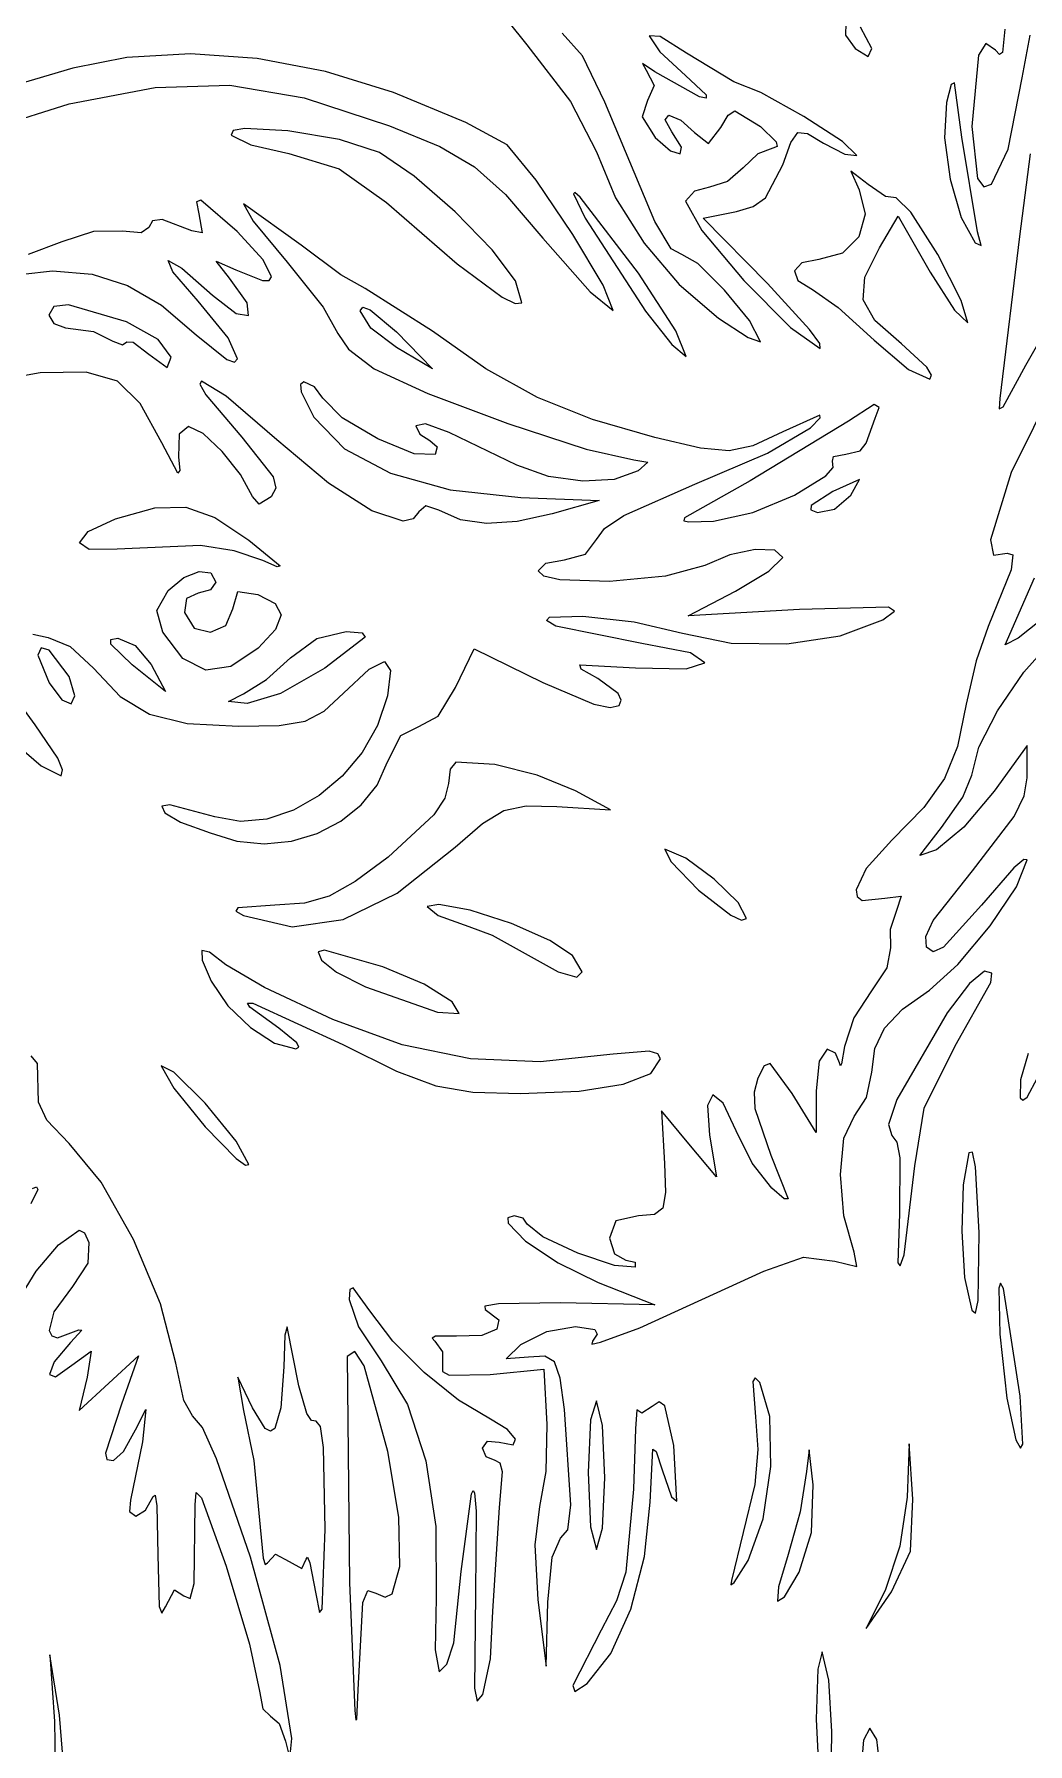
# Model space of a CAD drawing. Extents: x 11 to 198, y 0 to 191.
# Drawn here: x 84.9 to 116.4, y 96.8 to 151.1 of the extents above; entities that cross this region are included whole.
import ezdxf

# ---------------------------------------------------------------- set-up
doc = ezdxf.new("R2010")
doc.units = 0

msp = doc.modelspace()

# ---------------------------------------------------------------- linework, layer by layer
at = {"layer": 'Layer 1'}
for p, q in [((98.77784, 152.935491), (100.538202, 150.748973)), ((110.654464, 151.436185), (110.648335, 151.048702)), ((102.300813, 150.391962), (101.661095, 151.114804)), ((104.422288, 151.032254), (104.759147, 150.519359)), ((104.768848, 151.011748), (104.422288, 151.032254)), ((105.601978, 150.477687), (104.768848, 151.011748)), ((110.648335, 151.048702), (110.952562, 150.632909)), ((111.477848, 150.627617), (111.128239, 151.310684)), ((115.705892, 151.239687), (115.627046, 150.508026)), ((116.248465, 149.696283), (116.503082, 151.052935)), ((87.841722, 150.343631), (86.134678, 150.004353)), ((89.862848, 150.464044), (87.841722, 150.343631)), ((91.980117, 150.314747), (89.862848, 150.464044)), ((94.144151, 149.902256), (91.980117, 150.314747)), ((100.538202, 150.748973), (101.924046, 148.951878)), ((103.010118, 148.926169), (102.300813, 150.391962)), ((104.759147, 150.519359), (105.568816, 149.77072)), ((107.101284, 149.574575), (105.601978, 150.477687)), ((110.952562, 150.632909), (111.369325, 150.375998)), ((111.369325, 150.375998), (111.477848, 150.627617)), ((114.863326, 150.415642), (114.65285, 148.158524)), ((115.100376, 150.786582), (114.863326, 150.415642)), ((115.40215, 150.577523), (115.100376, 150.786582)), ((115.532855, 150.442563), (115.40215, 150.577523)), ((115.627046, 150.508026), (115.532855, 150.442563)), ((86.134678, 150.004353), (84.167247, 149.426656)), ((96.305572, 149.233086), (94.144151, 149.902256)), ((104.598677, 149.886431), (104.201537, 150.156879)), ((104.201537, 150.156879), (104.325627, 149.947109)), ((104.325627, 149.947109), (104.574379, 149.457894)), ((106.009789, 149.093033), (104.598677, 149.886431)), ((105.568816, 149.77072), (106.225072, 149.160017)), ((86.020329, 148.872547), (88.741427, 149.389752)), ((88.741427, 149.389752), (91.107917, 149.461598)), ((91.107917, 149.461598), (93.470967, 149.06394)), ((98.599423, 148.286847), (96.305572, 149.233086)), ((104.574379, 149.457894), (104.365138, 148.979791)), ((107.961302, 149.233152), (107.101284, 149.574575)), ((109.326343, 148.473026), (107.961302, 149.233152)), ((113.997107, 149.485796), (113.852044, 148.914527)), ((114.104765, 149.541061), (113.997107, 149.485796)), ((114.334997, 147.81386), (114.104765, 149.541061)), ((115.804334, 147.439783), (116.248465, 149.696283)), ((83.476453, 148.077826), (86.020329, 148.872547)), ((93.470967, 149.06394), (96.181747, 148.172635)), ((101.924046, 148.951878), (102.746592, 147.348193)), ((104.600794, 145.140817), (103.010118, 148.926169)), ((104.365138, 148.979791), (104.194923, 148.456842)), ((106.22882, 149.054806), (106.009789, 149.093033)), ((106.225072, 149.160017), (106.22882, 149.054806)), ((106.923864, 148.516081), (107.135371, 148.65087)), ((107.135371, 148.65087), (107.951126, 148.153585)), ((113.852044, 148.914527), (113.793025, 147.800587)), ((91.59291, 148.09132), (91.218258, 148.024416)), ((92.952417, 148.021911), (91.59291, 148.09132)), ((96.181747, 148.172635), (97.771342, 147.519952)), ((99.907435, 147.572913), (98.599423, 148.286847)), ((104.194923, 148.456842), (104.606791, 147.805041)), ((104.923056, 148.361592), (105.041413, 148.519416)), ((105.1349, 147.981782), (104.923056, 148.361592)), ((105.041413, 148.519416), (105.425456, 148.357006)), ((105.425456, 148.357006), (105.853156, 147.96626)), ((106.298979, 147.620053), (106.691356, 148.121835)), ((106.691356, 148.121835), (106.923864, 148.516081)), ((107.951126, 148.153585), (108.448146, 147.663973)), ((110.556579, 147.67771), (109.326343, 148.473026)), ((114.65285, 148.158524), (114.837226, 146.507788)), ((91.218258, 148.024416), (91.153955, 147.87736)), ((91.153955, 147.87736), (91.778636, 147.569076)), ((91.778636, 147.569076), (92.990164, 147.298099)), ((94.590795, 147.743613), (92.952417, 148.021911)), ((95.866363, 147.330907), (94.590795, 147.743613)), ((100.830683, 146.451431), (99.907435, 147.572913)), ((104.606791, 147.805041), (105.090698, 147.379574)), ((105.440576, 147.496619), (105.1349, 147.981782)), ((105.853156, 147.96626), (106.298979, 147.620053)), ((108.448146, 147.663973), (108.474754, 147.521909)), ((108.656682, 146.93509), (108.911862, 147.652304)), ((108.911862, 147.652304), (109.134961, 147.965069)), ((109.134961, 147.965069), (109.443388, 147.936059)), ((109.443388, 147.936059), (109.954553, 147.627946)), ((109.954553, 147.627946), (110.627697, 147.273625)), ((111.012181, 147.230718), (110.556579, 147.67771)), ((113.793025, 147.800587), (113.967535, 146.481594)), ((114.834883, 144.815247), (114.334997, 147.81386)), ((92.990164, 147.298099), (94.580796, 146.80809)), ((96.964374, 146.579561), (95.866363, 147.330907)), ((97.771342, 147.519952), (98.879793, 146.878646)), ((102.746592, 147.348193), (103.355035, 145.893921)), ((105.090698, 147.379574), (105.397234, 147.286325)), ((105.397234, 147.286325), (105.440576, 147.496619)), ((107.863417, 147.282797), (107.401851, 146.84619)), ((108.341652, 147.468843), (107.863417, 147.282797)), ((108.474754, 147.521909), (108.341652, 147.468843)), ((110.627697, 147.273625), (111.012181, 147.230718)), ((115.277488, 146.322579), (115.804334, 147.439783)), ((116.506373, 147.290156), (116.170501, 144.661083)), ((94.580796, 146.80809), (96.081205, 145.742348)), ((98.259697, 145.449762), (96.964374, 146.579561)), ((98.879793, 146.878646), (99.854629, 145.994187)), ((107.401851, 146.84619), (106.902979, 146.411303)), ((108.105511, 145.887119), (108.656682, 146.93509)), ((111.367076, 146.313848), (110.820755, 146.740709)), ((110.820755, 146.740709), (111.081678, 146.146278)), ((113.967535, 146.481594), (114.31237, 145.266053)), ((114.837226, 146.507788), (115.035952, 146.242187)), ((99.854629, 145.994187), (101.04338, 144.612047)), ((101.999365, 144.732785), (100.830683, 146.451431)), ((102.055302, 146.066145), (102.013299, 146.014273)), ((102.013299, 146.014273), (102.382526, 145.251633)), ((102.233301, 145.913974), (102.055302, 146.066145)), ((104.079035, 143.49868), (102.233301, 145.913974)), ((105.856022, 146.098565), (105.570933, 145.788914)), ((106.33505, 146.228828), (105.856022, 146.098565)), ((106.902979, 146.411303), (106.33505, 146.228828)), ((111.081678, 146.146278), (111.267069, 145.369048)), ((111.916263, 145.93395), (111.367076, 146.313848)), ((112.257487, 145.88875), (111.916263, 145.93395)), ((115.035952, 146.242187), (115.277488, 146.322579)), ((90.189107, 145.821282), (90.055426, 145.769401)), ((90.055426, 145.769401), (90.133015, 145.388511)), ((90.133015, 145.388511), (90.235056, 144.786011)), ((91.342691, 144.81948), (90.189107, 145.821282)), ((93.37575, 144.389444), (91.547302, 145.697192)), ((91.547302, 145.697192), (91.857526, 145.154884)), ((96.081205, 145.742348), (98.325705, 143.802923)), ((99.435562, 144.241183), (98.259697, 145.449762)), ((103.355035, 145.893921), (104.259216, 144.451621)), ((105.570933, 145.788914), (106.085735, 144.854554)), ((106.130086, 145.244931), (107.184187, 145.455892)), ((107.184187, 145.455892), (107.714054, 145.617415)), ((107.714054, 145.617415), (108.105511, 145.887119)), ((112.724169, 145.440193), (112.257487, 145.88875)), ((113.57476, 144.089935), (112.724169, 145.440193)), ((86.792075, 144.828785), (85.78044, 144.491044)), ((87.703433, 144.837119), (86.792075, 144.828785)), ((88.299319, 144.78407), (87.703433, 144.837119)), ((88.547278, 144.953536), (88.299319, 144.78407)), ((88.662399, 145.158384), (88.547278, 144.953536)), ((88.967657, 145.206169), (88.662399, 145.158384)), ((89.907943, 144.849466), (88.967657, 145.206169)), ((90.235056, 144.786011), (89.907943, 144.849466)), ((91.857526, 145.154884), (92.929486, 143.851105)), ((102.382526, 145.251633), (104.300271, 142.297426)), ((105.117922, 144.277916), (104.600794, 145.140817)), ((106.085735, 144.854554), (107.421342, 143.269153)), ((108.175493, 143.178004), (106.130086, 145.244931)), ((111.267069, 145.369048), (111.067259, 144.656276)), ((111.721265, 144.304424), (112.317107, 145.31337)), ((112.317107, 145.31337), (113.334519, 143.532193)), ((114.31237, 145.266053), (114.764328, 144.462469)), ((85.78044, 144.491044), (84.718005, 144.097211)), ((92.169917, 143.920646), (91.342691, 144.81948)), ((94.631376, 143.446953), (93.37575, 144.389444)), ((101.04338, 144.612047), (102.541673, 142.912362)), ((102.963722, 143.119575), (101.999365, 144.732785)), ((104.259216, 144.451621), (105.373609, 143.138041)), ((111.067259, 144.656276), (110.555571, 144.135262)), ((111.263089, 143.370026), (111.721265, 144.304424)), ((114.764328, 144.462469), (114.951609, 144.379037)), ((114.951609, 144.379037), (114.834883, 144.815247)), ((116.170501, 144.661083), (115.543967, 139.523577)), ((89.307421, 143.54168), (89.153659, 143.901508)), ((89.153659, 143.901508), (89.590117, 143.664634)), ((91.104918, 143.339577), (90.681453, 143.883781)), ((90.681453, 143.883781), (91.30071, 143.609099)), ((92.437581, 143.386672), (92.169917, 143.920646)), ((92.929486, 143.851105), (94.070106, 142.424559)), ((98.325705, 143.802923), (99.757372, 142.740956)), ((100.175194, 143.253499), (99.435562, 144.241183)), ((105.453811, 144.09311), (105.117922, 144.277916)), ((105.965593, 143.80623), (105.453811, 144.09311)), ((106.810154, 142.964089), (105.965593, 143.80623)), ((109.26017, 143.830533), (109.031553, 143.57973)), ((109.805328, 143.933302), (109.26017, 143.830533)), ((110.555571, 144.135262), (109.805328, 143.933302)), ((114.317887, 142.632213), (113.57476, 144.089935)), ((84.547481, 143.469664), (85.487987, 143.580524)), ((85.487987, 143.580524), (86.740266, 143.469735)), ((86.740266, 143.469735), (87.868754, 143.115695)), ((90.109379, 142.610385), (89.307421, 143.54168)), ((89.590117, 143.664634), (90.558818, 142.805824)), ((91.6597, 142.560902), (91.104918, 143.339577)), ((91.30071, 143.609099), (92.147306, 143.266507)), ((92.147306, 143.266507), (92.362085, 143.271805)), ((92.362085, 143.271805), (92.437581, 143.386672)), ((95.409163, 143.01749), (94.631376, 143.446953)), ((100.374453, 142.557473), (100.175194, 143.253499)), ((105.261238, 141.670981), (104.079035, 143.49868)), ((107.421342, 143.269153), (108.90022, 141.774174)), ((109.031553, 143.57973), (109.13823, 143.267147)), ((109.13823, 143.267147), (109.598952, 142.979038)), ((111.204136, 142.652718), (111.263089, 143.370026)), ((113.334519, 143.532193), (114.103972, 142.325163)), ((87.868754, 143.115695), (88.946507, 142.485892)), ((90.558818, 142.805824), (91.309954, 142.219049)), ((97.541706, 141.659648), (95.409163, 143.01749)), ((99.757372, 142.740956), (100.167845, 142.53934)), ((102.541673, 142.912362), (103.273996, 142.314404)), ((103.273996, 142.314404), (102.963722, 143.119575)), ((105.373609, 143.138041), (106.612687, 142.069929)), ((107.600608, 141.995277), (106.810154, 142.964089)), ((109.509567, 141.718297), (108.175493, 143.178004)), ((109.598952, 142.979038), (110.418764, 142.416092)), ((85.528573, 142.441735), (85.372276, 142.169412)), ((85.372276, 142.169412), (85.527719, 141.907342)), ((85.994268, 142.496437), (85.528573, 142.441735)), ((87.834666, 141.95457), (85.994268, 142.496437)), ((88.946507, 142.485892), (90.046584, 141.547817)), ((91.056334, 141.454948), (90.109379, 142.610385)), ((91.309954, 142.219049), (91.70248, 142.162401)), ((91.70248, 142.162401), (91.6597, 142.560902)), ((94.070106, 142.424559), (94.544504, 141.586976)), ((95.25006, 142.307348), (95.334005, 142.424757)), ((95.586919, 141.757367), (95.25006, 142.307348)), ((95.334005, 142.424757), (95.569456, 142.343067)), ((95.569456, 142.343067), (96.396588, 141.639539)), ((100.167845, 142.53934), (100.374453, 142.557473)), ((104.300271, 142.297426), (105.132127, 141.238977)), ((110.418764, 142.416092), (111.561104, 141.3806)), ((111.579432, 142.000762), (111.204136, 142.652718)), ((114.103972, 142.325163), (114.525497, 141.924584)), ((114.525497, 141.924584), (114.317887, 142.632213)), ((116.36594, 140.581911), (117.356496, 142.309333)), ((85.527719, 141.907342), (85.901443, 141.772537)), ((85.901443, 141.772537), (86.787489, 141.646904)), ((86.787489, 141.646904), (87.400749, 141.349556)), ((88.843656, 141.393433), (87.834666, 141.95457)), ((94.544504, 141.586976), (94.881363, 141.08678)), ((96.396588, 141.138595), (95.586919, 141.757367)), ((96.396588, 141.639539), (97.543117, 140.471139)), ((99.235404, 140.471354), (97.541706, 141.659648)), ((105.587514, 140.859547), (105.261238, 141.670981)), ((106.612687, 142.069929), (107.557206, 141.459314)), ((107.950068, 141.328389), (107.600608, 141.995277)), ((108.90022, 141.774174), (109.844839, 141.111078)), ((109.829421, 141.274194), (109.509567, 141.718297)), ((112.423999, 141.26242), (111.579432, 142.000762)), ((87.400749, 141.349556), (87.712252, 141.225643)), ((87.712252, 141.225643), (87.841722, 141.321334)), ((87.841722, 141.321334), (88.048979, 141.311632)), ((88.048979, 141.311632), (88.547278, 140.934689)), ((89.252834, 140.841556), (88.843656, 141.393433)), ((90.046584, 141.547817), (91.015346, 140.762136)), ((91.355126, 140.785023), (91.056334, 141.454948)), ((94.881363, 141.08678), (95.691032, 140.471491)), ((97.543117, 140.471139), (96.396588, 141.138595)), ((105.132127, 141.238977), (105.587514, 140.859547)), ((107.557206, 141.459314), (107.950068, 141.328389)), ((109.844839, 141.111078), (109.829421, 141.274194)), ((111.561104, 141.3806), (112.646072, 140.450325)), ((113.22529, 140.524188), (112.423999, 141.26242)), ((88.547278, 140.934689), (89.123761, 140.512811)), ((89.123761, 140.512811), (89.252834, 140.841556)), ((91.015346, 140.762136), (91.264458, 140.682604)), ((91.264458, 140.682604), (91.355126, 140.785023)), ((113.378732, 140.269487), (113.22529, 140.524188)), ((115.651873, 139.2582), (116.36594, 140.581911)), ((85.099579, 140.34308), (83.133811, 139.982718)), ((86.558227, 140.3617), (85.099579, 140.34308)), ((87.544066, 140.079291), (86.558227, 140.3617)), ((88.271802, 139.371827), (87.544066, 140.079291)), ((90.217638, 140.076953), (90.165899, 139.975583)), ((90.165899, 139.975583), (90.354686, 139.64517)), ((90.997569, 139.59599), (90.217638, 140.076953)), ((93.462534, 140.052744), (93.356144, 139.968722)), ((93.356144, 139.968722), (93.377911, 139.735112)), ((93.802744, 139.899418), (93.462534, 140.052744)), ((95.691032, 140.471491), (97.396284, 139.682239)), ((100.87731, 139.560045), (99.235404, 140.471354)), ((112.646072, 140.450325), (113.327816, 140.140233)), ((113.327816, 140.140233), (113.378732, 140.269487)), ((117.315977, 140.029124), (115.903668, 137.172268)), ((90.354686, 139.64517), (91.498972, 138.293793)), ((92.604225, 138.209126), (90.997569, 139.59599)), ((93.377911, 139.735112), (93.775095, 138.929852)), ((94.061198, 139.530985), (93.802744, 139.899418)), ((94.679315, 138.913993), (94.061198, 139.530985)), ((97.396284, 139.682239), (99.936628, 138.727092)), ((102.615657, 138.854782), (100.87731, 139.560045)), ((115.543967, 139.523577), (115.522233, 139.192352)), ((88.956148, 138.115287), (88.271802, 139.371827)), ((93.775095, 138.929852), (94.746128, 137.927775)), ((95.811815, 138.244977), (94.679315, 138.913993)), ((109.835578, 138.998114), (108.655624, 138.468771)), ((109.537569, 138.59189), (109.84744, 138.908608)), ((109.84744, 138.908608), (109.835578, 138.998114)), ((111.555371, 139.332592), (110.738073, 138.808849)), ((111.306045, 138.112465), (111.592148, 138.906216)), ((111.715576, 139.243179), (111.555371, 139.332592)), ((111.592148, 138.906216), (111.715576, 139.243179)), ((115.522233, 139.192352), (115.651873, 139.2582)), ((89.502336, 138.390983), (89.483551, 137.671492)), ((89.805284, 138.641632), (89.502336, 138.390983)), ((90.26814, 138.410353), (89.805284, 138.641632)), ((90.87235, 137.839679), (90.26814, 138.410353)), ((97.324836, 138.720742), (97.01395, 138.654685)), ((97.01395, 138.654685), (97.143552, 138.391556)), ((97.143552, 138.391556), (97.454922, 138.190076)), ((98.072284, 138.448662), (97.324836, 138.720742)), ((100.217527, 137.406909), (98.072284, 138.448662)), ((99.936628, 138.727092), (102.415191, 137.920774)), ((104.598677, 138.284621), (102.615657, 138.854782)), ((110.738073, 138.808849), (107.619515, 136.912667)), ((108.655624, 138.468771), (107.702638, 138.027446)), ((108.16954, 137.793951), (109.537569, 138.59189)), ((89.466309, 137.152556), (88.956148, 138.115287)), ((91.449439, 137.114357), (90.87235, 137.839679)), ((91.498972, 138.293793), (92.493012, 137.037506)), ((94.246809, 136.834207), (92.604225, 138.209126)), ((94.746128, 137.927775), (96.211733, 137.151586)), ((96.960918, 137.772878), (95.811815, 138.244977)), ((97.454922, 138.190076), (97.687932, 137.994946)), ((97.687932, 137.994946), (97.628842, 137.746634)), ((102.415191, 137.920774), (103.935102, 137.578006)), ((106.042597, 137.952039), (104.598677, 138.284621)), ((105.8715, 136.807892), (108.16954, 137.793951)), ((106.95444, 137.860758), (106.042597, 137.952039)), ((107.702638, 138.027446), (106.95444, 137.860758)), ((110.656581, 137.756865), (111.112546, 137.862566)), ((111.112546, 137.862566), (111.306045, 138.112465)), ((89.524523, 137.236903), (89.466309, 137.152556)), ((89.483551, 137.671492), (89.524523, 137.236903)), ((97.628842, 137.746634), (96.960918, 137.772878)), ((101.229173, 137.054605), (100.217527, 137.406909)), ((103.935102, 137.578006), (104.378014, 137.510229)), ((104.378014, 137.510229), (104.06951, 137.23052)), ((110.020748, 137.070304), (110.251231, 137.333951)), ((110.235011, 137.532851), (110.267334, 137.689969)), ((110.251231, 137.333951), (110.235011, 137.532851)), ((110.267334, 137.689969), (110.656581, 137.756865)), ((91.830936, 136.419131), (91.449439, 137.114357)), ((92.493012, 137.037506), (92.576289, 136.675782)), ((95.622461, 135.957697), (94.246809, 136.834207)), ((96.211733, 137.151586), (98.10173, 136.628471)), ((102.311264, 136.903054), (101.229173, 137.054605)), ((103.309483, 136.959333), (102.311264, 136.903054)), ((104.06951, 137.23052), (103.309483, 136.959333)), ((103.616234, 135.809133), (105.8715, 136.807892)), ((107.619515, 136.912667), (105.540065, 135.735094)), ((109.033934, 136.456349), (110.020748, 137.070304)), ((111.08719, 136.952707), (110.243125, 136.574706)), ((110.81392, 136.45335), (111.08719, 136.952707)), ((115.903668, 137.172268), (115.253427, 135.041362)), ((92.047277, 136.174523), (91.830936, 136.419131)), ((92.425014, 136.407489), (92.047277, 136.174523)), ((92.576289, 136.675782), (92.425014, 136.407489)), ((98.10173, 136.628471), (100.345938, 136.385617)), ((100.345938, 136.385617), (102.834787, 136.28825)), ((102.834787, 136.28825), (101.339361, 135.864916)), ((107.703096, 135.906158), (109.033934, 136.456349)), ((110.243125, 136.574706), (109.561602, 136.126942)), ((110.301951, 136.017449), (110.81392, 136.45335)), ((86.619958, 135.306634), (87.488944, 135.711458)), ((87.488944, 135.711458), (88.733291, 136.054408)), ((88.733291, 136.054408), (89.715767, 136.076715)), ((89.715767, 136.076715), (90.642019, 135.744944)), ((90.642019, 135.744944), (91.717694, 135.025658)), ((96.615592, 135.637871), (95.622461, 135.957697)), ((96.93259, 135.704925), (96.615592, 135.637871)), ((97.110611, 135.933003), (96.93259, 135.704925)), ((97.334978, 136.115345), (97.110611, 135.933003)), ((97.74032, 135.978864), (97.334978, 136.115345)), ((98.433837, 135.676946), (97.74032, 135.978864)), ((99.260969, 135.557426), (98.433837, 135.676946)), ((100.227537, 135.620138), (99.260969, 135.557426)), ((101.339361, 135.864916), (100.227537, 135.620138)), ((103.004027, 135.397248), (103.616234, 135.809133)), ((105.540065, 135.735094), (105.522353, 135.646414)), ((105.522353, 135.646414), (105.678299, 135.610122)), ((105.678299, 135.610122), (106.456759, 135.634905)), ((106.456759, 135.634905), (107.703096, 135.906158)), ((109.561602, 136.126942), (109.552612, 135.993283)), ((109.552612, 135.993283), (109.755586, 135.90725)), ((109.755586, 135.90725), (110.301951, 136.017449)), ((86.342283, 134.949369), (86.619958, 135.306634)), ((102.743417, 135.048235), (103.004027, 135.397248)), ((86.650992, 134.731672), (86.342283, 134.949369)), ((87.541155, 134.745552), (86.650992, 134.731672)), ((90.183859, 134.861704), (87.541155, 134.745552)), ((91.245837, 134.696339), (90.183859, 134.861704)), ((92.155844, 134.380427), (91.245837, 134.696339)), ((91.717694, 135.025658), (92.708559, 134.211446)), ((101.735178, 134.408296), (102.394079, 134.581157)), ((102.394079, 134.581157), (102.743417, 135.048235)), ((106.977437, 134.56585), (106.186178, 134.231907)), ((107.781264, 134.730956), (106.977437, 134.56585)), ((108.404909, 134.708008), (107.781264, 134.730956)), ((108.655624, 134.477793), (108.404909, 134.708008)), ((115.253427, 135.041362), (115.341588, 134.556494)), ((115.341588, 134.556494), (115.773273, 134.623138)), ((115.773273, 134.623138), (115.955731, 134.566368)), ((115.955731, 134.566368), (115.898641, 134.084843)), ((89.648342, 133.842192), (90.13813, 134.034219)), ((90.13813, 134.034219), (90.513883, 133.994272)), ((90.513883, 133.994272), (90.663946, 133.70274)), ((92.617212, 134.184778), (92.155844, 134.380427)), ((92.708559, 134.211446), (92.617212, 134.184778)), ((100.894508, 134.055518), (101.141541, 134.304667)), ((101.080545, 133.883691), (100.894508, 134.055518)), ((101.141541, 134.304667), (101.735178, 134.408296)), ((106.186178, 134.231907), (104.934152, 133.88501)), ((107.156318, 133.41452), (108.215269, 134.048551)), ((108.215269, 134.048551), (108.655624, 134.477793)), ((115.898641, 134.084843), (115.179195, 132.291628)), ((88.794134, 132.80201), (89.156173, 133.437804)), ((89.156173, 133.437804), (89.648342, 133.842192)), ((90.500918, 133.453591), (90.109026, 133.349962)), ((90.663946, 133.70274), (90.500918, 133.453591)), ((101.579597, 133.773169), (101.080545, 133.883691)), ((103.162385, 133.724215), (101.579597, 133.773169)), ((104.934152, 133.88501), (103.162385, 133.724215)), ((115.711184, 131.713425), (116.647104, 133.831504)), ((89.736713, 133.182569), (89.67264, 132.732601)), ((90.109026, 133.349962), (89.736713, 133.182569)), ((91.205107, 132.856778), (91.361873, 133.404246)), ((91.361873, 133.404246), (91.998858, 133.30904)), ((91.998858, 133.30904), (92.553392, 133.016328)), ((92.553392, 133.016328), (92.739692, 132.659355)), ((105.657011, 132.634881), (107.156318, 133.41452)), ((112.008691, 132.904315), (109.184791, 132.825734)), ((112.20521, 132.774934), (112.008691, 132.904315)), ((88.982959, 132.114886), (88.794134, 132.80201)), ((89.67264, 132.732601), (89.983972, 132.238496)), ((90.984064, 132.319602), (91.205107, 132.856778)), ((92.739692, 132.659355), (92.557956, 132.199922)), ((101.157014, 132.4788), (101.25728, 132.588281)), ((101.454719, 132.301859), (101.157014, 132.4788)), ((101.25728, 132.588281), (102.312808, 132.623151)), ((102.312808, 132.623151), (103.943475, 132.443047)), ((103.943475, 132.443047), (105.47145, 132.084547)), ((109.184791, 132.825734), (105.657011, 132.634881)), ((110.479222, 131.994754), (111.830626, 132.504)), ((111.830626, 132.504), (112.20521, 132.774934)), ((117.154663, 132.733041), (116.128818, 131.925544)), ((84.940123, 129.173776), (82.938416, 131.883508)), ((84.866392, 132.049402), (85.346523, 131.93885)), ((85.346523, 131.93885), (86.050359, 131.653805)), ((87.333413, 131.726125), (87.335039, 131.875251)), ((87.335039, 131.875251), (87.554913, 131.92615)), ((87.554913, 131.92615), (88.111068, 131.684321)), ((89.620137, 131.277568), (88.982959, 132.114886)), ((89.983972, 132.238496), (90.499066, 132.107169)), ((90.499066, 132.107169), (90.984064, 132.319602)), ((92.557956, 132.199922), (92.008383, 131.59983)), ((93.0392, 131.299263), (93.87815, 131.9127)), ((93.87815, 131.9127), (94.80309, 132.128997)), ((95.408237, 131.951241), (94.128226, 130.966241)), ((94.80309, 132.128997), (95.313742, 132.093615)), ((95.313742, 132.093615), (95.408237, 131.951241)), ((104.188749, 131.754347), (101.454719, 132.301859)), ((105.47145, 132.084547), (107.022085, 131.766705)), ((108.783859, 131.742882), (110.479222, 131.994754)), ((115.179195, 132.291628), (114.790213, 131.202426)), ((116.128818, 131.925544), (115.711184, 131.713425)), ((116.31035, 130.841595), (117.267641, 131.9198)), ((85.124824, 131.615948), (85.019498, 131.3864)), ((85.019498, 131.3864), (85.384623, 130.504455)), ((85.383212, 131.539241), (85.124824, 131.615948)), ((86.013626, 130.704127), (85.383212, 131.539241)), ((86.050359, 131.653805), (86.787269, 130.968711)), ((88.018111, 131.072074), (87.333413, 131.726125)), ((88.111068, 131.684321), (88.613247, 131.084774)), ((90.347901, 130.910679), (89.620137, 131.277568)), ((92.008383, 131.59983), (91.14955, 131.017129)), ((92.275612, 130.614169), (93.0392, 131.299263)), ((98.271251, 130.351349), (98.870621, 131.581486)), ((98.870621, 131.581486), (101.046203, 130.516449)), ((105.727815, 131.451035), (104.188749, 131.754347)), ((106.185164, 131.142101), (105.727815, 131.451035)), ((107.022085, 131.766705), (108.783859, 131.742882)), ((86.787269, 130.968711), (87.632078, 130.067186)), ((89.076445, 130.230699), (88.018111, 131.072074)), ((88.613247, 131.084774), (89.076445, 130.230699)), ((91.14955, 131.017129), (90.347901, 130.910679)), ((94.128226, 130.966241), (92.721788, 130.164818)), ((94.720893, 130.17496), (95.533666, 130.937368)), ((95.533666, 130.937368), (96.024275, 131.177555)), ((96.024275, 131.177555), (96.211209, 130.894396)), ((96.211209, 130.894396), (96.112955, 130.086766)), ((102.263044, 130.93981), (102.221571, 131.075558)), ((102.221571, 131.075558), (103.981315, 130.979647)), ((102.785398, 130.644155), (102.263044, 130.93981)), ((103.981315, 130.979647), (105.592447, 130.945615)), ((105.592447, 130.945615), (106.185164, 131.142101)), ((114.790213, 131.202426), (114.477167, 129.822182)), ((115.472486, 129.619291), (116.31035, 130.841595)), ((85.384623, 130.504455), (85.778379, 129.962169)), ((86.190975, 130.093093), (86.013626, 130.704127)), ((91.545891, 130.158732), (92.275612, 130.614169)), ((97.719991, 129.442152), (98.271251, 130.351349)), ((101.046203, 130.516449), (102.664087, 129.828708)), ((103.435127, 130.166537), (102.785398, 130.644155)), ((85.778379, 129.962169), (86.07986, 129.835411)), ((86.07986, 129.835411), (86.190975, 130.093093)), ((87.632078, 130.067186), (88.564961, 129.506446)), ((91.06576, 129.906716), (91.545891, 130.158732)), ((91.65878, 129.844407), (91.06576, 129.906716)), ((92.721788, 130.164818), (91.65878, 129.844407)), ((94.107098, 129.601106), (94.720893, 130.17496)), ((96.112955, 130.086766), (95.800424, 129.149702)), ((102.664087, 129.828708), (103.184219, 129.720615)), ((103.184219, 129.720615), (103.46626, 129.783376)), ((103.532813, 129.957114), (103.435127, 130.166537)), ((103.46626, 129.783376), (103.532813, 129.957114)), ((114.477167, 129.822182), (114.197292, 128.481201)), ((85.658423, 128.113634), (84.940123, 129.173776)), ((88.564961, 129.506446), (89.760112, 129.216903)), ((89.760112, 129.216903), (91.391727, 129.128973)), ((91.391727, 129.128973), (92.675646, 129.151369)), ((92.675646, 129.151369), (93.503059, 129.284328)), ((93.503059, 129.284328), (94.107098, 129.601106)), ((95.800424, 129.149702), (95.311399, 128.294284)), ((96.534304, 128.831096), (97.104967, 129.116626)), ((97.104967, 129.116626), (97.719991, 129.442152)), ((114.878501, 128.459891), (115.472486, 129.619291)), ((84.039084, 128.81381), (85.125238, 127.873177)), ((96.116836, 127.998673), (96.534304, 128.831096)), ((85.800995, 127.744182), (85.658423, 128.113634)), ((95.311399, 128.294284), (94.680955, 127.545071)), ((114.197292, 128.481201), (113.791013, 127.463905)), ((114.65285, 127.5704), (114.878501, 128.459891)), ((116.41674, 128.516903), (115.369342, 127.071219)), ((116.412154, 127.493847), (116.41674, 128.516903)), ((85.125238, 127.873177), (85.763154, 127.552761)), ((85.763154, 127.552761), (85.800995, 127.744182)), ((94.680955, 127.545071), (93.944164, 126.926624)), ((95.78339, 127.261775), (96.116836, 127.998673)), ((98.099624, 127.765073), (98.052528, 127.309697)), ((98.286685, 127.98778), (98.099624, 127.765073)), ((99.520438, 127.916828), (98.286685, 127.98778)), ((100.869108, 127.574898), (99.520438, 127.916828)), ((102.078078, 127.077922), (100.869108, 127.574898)), ((114.371421, 126.871282), (114.65285, 127.5704)), ((116.311755, 126.919056), (116.412154, 127.493847)), ((95.278734, 126.628797), (95.78339, 127.261775)), ((98.052528, 127.309697), (97.932, 126.845232)), ((103.187565, 126.470791), (102.078078, 127.077922)), ((113.791013, 127.463905), (113.13682, 126.548805)), ((115.369342, 127.071219), (114.397086, 125.925573)), ((89.206885, 126.631085), (88.950481, 126.586827)), ((88.950481, 126.586827), (89.047164, 126.382597)), ((90.635018, 126.251716), (89.206885, 126.631085)), ((93.136101, 126.463505), (92.29184, 126.180273)), ((93.944164, 126.926624), (93.136101, 126.463505)), ((94.635585, 126.112839), (95.278734, 126.628797)), ((97.932, 126.845232), (97.581482, 126.312305)), ((99.134818, 126.044707), (99.81148, 126.452226)), ((99.81148, 126.452226), (100.519362, 126.600123)), ((100.519362, 126.600123), (101.485411, 126.579447)), ((101.485411, 126.579447), (103.187565, 126.470791)), ((113.13682, 126.548805), (112.113201, 125.51441)), ((113.694705, 125.915518), (114.371421, 126.871282)), ((116.002138, 126.258904), (116.311755, 126.919056)), ((89.047164, 126.382597), (89.546698, 126.087674)), ((89.546698, 126.087674), (90.487557, 125.746891)), ((91.446454, 126.10149), (90.635018, 126.251716)), ((92.29184, 126.180273), (91.446454, 126.10149)), ((93.886661, 125.727003), (94.635585, 126.112839)), ((97.581482, 126.312305), (96.133063, 124.971485)), ((98.262431, 125.286515), (99.134818, 126.044707)), ((113.010624, 125.021491), (113.694705, 125.915518)), ((114.397086, 125.925573), (113.529605, 125.201143)), ((114.672958, 124.543212), (116.002138, 126.258904)), ((90.487557, 125.746891), (91.332409, 125.481231)), ((91.332409, 125.481231), (92.202356, 125.398098)), ((92.202356, 125.398098), (93.064679, 125.484389)), ((93.064679, 125.484389), (93.886661, 125.727003)), ((112.113201, 125.51441), (111.298124, 124.609336)), ((96.133063, 124.971485), (95.092021, 124.198173)), ((96.422049, 123.832535), (98.262431, 125.286515)), ((105.584052, 124.944938), (104.918294, 125.226543)), ((104.918294, 125.226543), (105.10068, 124.84056)), ((105.10068, 124.84056), (105.987917, 123.926203)), ((106.477484, 124.278893), (105.584052, 124.944938)), ((113.529605, 125.201143), (113.010624, 125.021491)), ((116.301685, 124.903685), (115.988423, 124.637492)), ((116.070775, 124.032963), (116.41674, 124.890346)), ((116.41674, 124.890346), (116.301685, 124.903685)), ((107.238228, 123.535458), (106.477484, 124.278893)), ((111.298124, 124.609336), (110.983474, 123.939873)), ((113.426461, 122.961003), (114.672958, 124.543212)), ((115.988423, 124.637492), (114.958709, 123.454892)), ((94.269822, 123.739055), (93.480101, 123.515151)), ((95.092021, 124.198173), (94.269822, 123.739055)), ((94.709295, 122.99315), (96.422049, 123.832535)), ((105.987917, 123.926203), (107.006872, 123.128131)), ((110.983474, 123.939873), (111.017105, 123.721774)), ((111.017105, 123.721774), (111.1798, 123.59651)), ((111.897654, 123.669734), (112.415311, 123.740377)), ((112.415311, 123.740377), (112.267012, 123.281325)), ((115.235198, 122.789288), (116.070775, 124.032963)), ((91.365577, 123.361758), (91.298489, 123.264028)), ((91.298489, 123.264028), (91.545891, 123.1194)), ((92.536492, 123.447484), (91.365577, 123.361758)), ((93.480101, 123.515151), (92.536492, 123.447484)), ((97.744906, 123.466886), (97.375415, 123.403871)), ((97.375415, 123.403871), (97.719506, 123.1194)), ((98.741526, 123.294091), (97.744906, 123.466886)), ((100.048635, 122.864518), (98.741526, 123.294091)), ((107.50592, 123.02168), (107.238228, 123.535458)), ((111.1798, 123.59651), (111.897654, 123.669734)), ((112.267012, 123.281325), (112.067693, 122.679839)), ((114.958709, 123.454892), (113.756265, 122.120112)), ((91.545891, 123.1194), (93.093975, 122.758668)), ((93.093975, 122.758668), (94.709295, 122.99315)), ((97.719506, 123.1194), (98.696701, 122.771914)), ((98.696701, 122.771914), (99.435198, 122.50173)), ((101.263007, 122.332022), (100.048635, 122.864518)), ((107.006872, 123.128131), (107.346272, 122.973603)), ((107.346272, 122.973603), (107.50592, 123.02168)), ((112.067693, 122.679839), (112.071573, 122.097402)), ((113.197327, 122.452473), (113.426461, 122.961003)), ((114.213487, 121.562943), (115.235198, 122.789288)), ((99.435198, 122.50173), (100.581947, 121.859277)), ((101.981417, 121.850458), (101.263007, 122.332022)), ((112.071573, 122.097402), (111.95767, 121.460373)), ((113.219513, 122.113277), (113.197327, 122.452473)), ((113.426175, 121.967255), (113.219513, 122.113277)), ((113.756265, 122.120112), (113.426175, 121.967255)), ((90.473225, 121.96387), (90.222709, 122.009957)), ((90.222709, 122.009957), (90.23876, 121.700775)), ((90.23876, 121.700775), (90.522835, 121.03801)), ((90.988855, 121.560827), (90.473225, 121.96387)), ((92.21392, 120.842527), (90.988855, 121.560827)), ((94.120465, 122.027376), (93.912789, 121.965662)), ((93.912789, 121.965662), (94.018512, 121.702996)), ((94.018512, 121.702996), (94.496162, 121.328991)), ((95.964435, 121.495563), (94.120465, 122.027376)), ((100.581947, 121.859277), (101.526796, 121.337794)), ((102.291487, 121.332921), (101.981417, 121.850458)), ((113.309119, 120.757551), (114.213487, 121.562943)), ((90.522835, 121.03801), (91.054455, 120.25433)), ((94.496162, 121.328991), (95.416659, 120.862811)), ((97.273991, 120.948536), (95.964435, 121.495563)), ((101.526796, 121.337794), (102.118295, 121.162188)), ((102.118295, 121.162188), (102.291487, 121.332921)), ((111.95767, 121.460373), (111.474673, 120.727565)), ((114.579516, 120.966837), (113.8718, 120.032593)), ((114.124741, 118.991897), (115.261613, 121.001056)), ((115.052547, 121.35551), (114.579516, 120.966837)), ((115.290513, 121.296453), (115.052547, 121.35551)), ((115.261613, 121.001056), (115.290513, 121.296453)), ((94.376934, 119.818103), (92.21392, 120.842527)), ((95.416659, 120.862811), (97.699045, 120.051995)), ((98.168416, 120.385106), (97.273991, 120.948536)), ((111.474673, 120.727565), (110.914285, 119.879707)), ((112.452375, 120.150613), (113.309119, 120.757551)), ((91.054455, 120.25433), (91.767744, 119.564147)), ((91.75258, 120.216781), (91.676451, 120.344488)), ((91.676451, 120.344488), (91.840064, 120.338319)), ((92.663139, 119.549639), (91.75258, 120.216781)), ((91.840064, 120.338319), (94.696551, 119.025411)), ((97.699045, 120.051995), (98.394503, 120.016012)), ((98.394503, 120.016012), (98.168416, 120.385106)), ((110.914285, 119.879707), (110.614247, 118.965439)), ((111.886277, 119.54986), (112.452375, 120.150613)), ((113.8718, 120.032593), (112.276229, 117.287539)), ((91.767744, 119.564147), (92.53018, 119.073527)), ((93.23583, 119.08362), (92.663139, 119.549639)), ((96.57968, 119.015616), (94.376934, 119.818103)), ((111.573782, 118.902606), (111.886277, 119.54986)), ((92.53018, 119.073527), (93.209239, 118.888533)), ((93.209239, 118.888533), (93.306424, 118.941329)), ((93.306424, 118.941329), (93.23583, 119.08362)), ((94.696551, 119.025411), (96.405623, 118.182481)), ((98.749353, 118.570813), (96.57968, 119.015616)), ((104.417393, 118.817978), (103.275759, 118.7192)), ((104.687792, 118.737853), (104.417393, 118.817978)), ((110.066736, 118.886064), (109.817146, 118.497391)), ((110.327659, 118.756462), (110.066736, 118.886064)), ((110.614247, 118.965439), (110.521776, 118.415943)), ((111.477848, 118.156166), (111.573782, 118.902606)), ((113.146532, 117.006331), (114.124741, 118.991897)), ((85.01328, 118.430495), (84.811717, 118.674811)), ((85.04384, 117.202255), (85.01328, 118.430495)), ((88.929689, 118.356897), (89.339882, 117.641419)), ((89.339529, 118.15233), (88.929689, 118.356897)), ((100.957523, 118.474929), (98.749353, 118.570813)), ((103.275759, 118.7192), (100.957523, 118.474929)), ((104.470227, 118.111044), (104.775066, 118.569622)), ((104.775066, 118.569622), (104.687792, 118.737853)), ((108.069627, 118.352046), (107.864343, 117.957905)), ((108.260689, 118.429216), (108.069627, 118.352046)), ((108.956544, 117.474952), (108.260689, 118.429216)), ((109.817146, 118.497391), (109.712547, 117.563147)), ((110.459731, 118.445092), (110.327659, 118.756462)), ((110.48442, 118.349637), (110.459731, 118.445092)), ((110.521776, 118.415943), (110.48442, 118.349637)), ((116.447079, 118.7446), (116.203001, 117.907811)), ((90.325632, 117.16486), (89.339529, 118.15233)), ((96.405623, 118.182481), (97.649259, 117.716252)), ((97.649259, 117.716252), (98.826683, 117.516988)), ((102.196319, 117.550149), (103.592334, 117.766699)), ((103.592334, 117.766699), (104.470227, 118.111044)), ((107.864343, 117.957905), (107.745198, 117.517561)), ((111.313674, 117.35073), (111.477848, 118.156166)), ((116.203001, 117.907811), (116.186729, 117.333488)), ((116.409111, 117.360299), (116.739179, 117.969194)), ((85.303661, 116.631372), (85.04384, 117.202255)), ((89.339882, 117.641419), (90.325279, 116.416618)), ((91.311691, 115.957786), (90.325632, 117.16486)), ((98.826683, 117.516988), (100.337119, 117.474952)), ((100.337119, 117.474952), (102.196319, 117.550149)), ((106.434269, 117.435661), (106.264881, 117.091322)), ((106.763598, 117.172847), (106.434269, 117.435661)), ((107.17819, 116.290676), (106.763598, 117.172847)), ((107.745198, 117.517561), (107.768167, 116.997643)), ((109.711489, 116.240229), (108.956544, 117.474952)), ((109.712547, 117.563147), (109.711489, 116.240229)), ((110.919048, 116.745054), (111.313674, 117.35073)), ((112.276229, 117.287539), (112.007329, 116.489985)), ((116.186729, 117.333488), (116.275381, 117.263649)), ((116.275381, 117.263649), (116.409111, 117.360299)), ((86.011157, 115.889568), (85.303661, 116.631372)), ((105.67853, 115.874751), (104.804347, 116.920738)), ((104.804347, 116.920738), (104.902419, 115.257389)), ((106.264881, 117.091322), (106.330111, 116.152035)), ((107.768167, 116.997643), (108.274977, 115.515623)), ((110.592535, 116.052579), (110.919048, 116.745054)), ((112.848038, 115.181895), (113.146532, 117.006331)), ((90.325279, 116.416618), (91.310853, 115.411686)), ((106.330111, 116.152035), (106.552714, 114.829117)), ((107.68866, 115.266165), (107.17819, 116.290676)), ((112.007329, 116.489985), (112.121315, 116.143215)), ((112.121315, 116.143215), (112.275154, 115.932838)), ((87.031181, 114.662275), (86.011157, 115.889568)), ((91.721222, 115.224581), (91.311691, 115.957786)), ((106.552714, 114.829117), (105.67853, 115.874751)), ((110.485263, 114.90201), (110.592535, 116.052579)), ((112.275154, 115.932838), (112.366716, 115.436513)), ((114.564656, 115.59394), (114.376845, 114.577333)), ((114.67438, 115.608949), (114.564656, 115.59394)), ((114.771207, 115.146749), (114.67438, 115.608949)), ((91.310853, 115.411686), (91.610857, 115.196375)), ((91.610857, 115.196375), (91.721222, 115.224581)), ((104.902419, 115.257389), (104.936319, 114.33035)), ((108.314488, 114.465756), (107.68866, 115.266165)), ((108.274977, 115.515623), (108.828, 114.136614)), ((112.366716, 115.436513), (112.356265, 113.658247)), ((112.506549, 112.359671), (112.848038, 115.181895)), ((114.890975, 113.065227), (114.771207, 115.146749)), ((84.850738, 114.458259), (84.974161, 114.514626)), ((84.974161, 114.514626), (85.019498, 114.432947)), ((88.058151, 112.840066), (87.031181, 114.662275)), ((108.702858, 114.133406), (108.314488, 114.465756)), ((110.596735, 113.59699), (110.485263, 114.90201)), ((114.376845, 114.577333), (114.333762, 113.10809)), ((85.019498, 114.432947), (84.800776, 113.969706)), ((104.936319, 114.33035), (104.854529, 113.832828)), ((108.828, 114.136614), (108.702858, 114.133406)), ((100.134271, 113.594394), (99.930169, 113.531622)), ((99.930169, 113.531622), (99.943628, 113.360304)), ((100.422447, 113.516606), (100.134271, 113.594394)), ((100.543141, 113.329811), (100.422447, 113.516606)), ((103.365453, 113.438466), (103.162518, 112.888838)), ((104.081152, 113.594394), (103.365453, 113.438466)), ((104.591368, 113.631838), (104.081152, 113.594394)), ((104.854529, 113.832828), (104.591368, 113.631838)), ((110.926456, 112.441163), (110.596735, 113.59699)), ((112.356265, 113.658247), (112.311947, 112.098792)), ((85.680251, 112.672232), (86.337477, 113.142706)), ((86.337477, 113.142706), (86.500295, 113.048917)), ((86.500295, 113.048917), (86.644393, 112.742435)), ((88.908644, 110.800238), (88.058151, 112.840066)), ((99.943628, 113.360304), (100.494811, 112.794029)), ((101.04176, 112.922176), (100.543141, 113.329811)), ((102.156924, 112.408178), (101.04176, 112.922176)), ((103.162518, 112.888838), (103.312933, 112.390539)), ((114.333762, 113.10809), (114.427734, 111.632232)), ((114.857549, 110.905123), (114.890975, 113.065227)), ((84.971961, 111.832753), (85.680251, 112.672232)), ((86.644393, 112.742435), (86.609733, 112.092662)), ((100.494811, 112.794029), (101.530975, 112.099563)), ((103.321566, 112.013772), (102.156924, 112.408178)), ((103.312933, 112.390539), (103.674751, 112.183282)), ((108.060488, 111.834032), (109.310556, 112.285896)), ((109.310556, 112.285896), (110.305567, 112.159646)), ((111.004288, 111.982375), (110.926456, 112.441163)), ((112.378441, 112.009726), (112.506549, 112.359671)), ((84.3023, 110.748534), (84.971961, 111.832753)), ((86.609733, 112.092662), (86.122635, 111.348962)), ((101.530975, 112.099563), (102.795276, 111.480901)), ((103.968615, 111.964912), (103.321566, 112.013772)), ((103.674751, 112.183282), (103.972496, 112.119209)), ((103.972496, 112.119209), (103.968615, 111.964912)), ((104.118282, 110.041082), (108.060488, 111.834032)), ((110.305567, 112.159646), (111.004288, 111.982375)), ((112.311947, 112.098792), (112.378441, 112.009726)), ((86.122635, 111.348962), (85.530745, 110.543564)), ((94.925807, 111.256589), (94.898693, 110.940798)), ((95.024855, 111.312361), (94.925807, 111.256589)), ((95.554507, 110.580612), (95.024855, 111.312361)), ((102.795276, 111.480901), (104.598677, 110.766173)), ((114.427734, 111.632232), (114.651086, 110.595781)), ((115.566831, 111.458655), (115.508254, 111.296034)), ((115.508254, 111.296034), (115.540792, 109.834133)), ((115.661222, 111.285197), (115.566831, 111.458655)), ((116.18567, 107.872688), (115.661222, 111.285197)), ((89.399237, 108.920086), (88.908644, 110.800238)), ((94.898693, 110.940798), (95.195512, 110.075566)), ((99.642146, 110.803435), (99.20393, 110.72939)), ((99.20393, 110.72939), (99.216696, 110.624356)), ((101.600064, 110.834612), (99.642146, 110.803435)), ((104.598677, 110.766173), (101.600064, 110.834612)), ((114.774889, 110.508408), (114.857549, 110.905123)), ((85.530745, 110.543564), (85.379023, 109.958532)), ((96.288115, 109.617825), (95.554507, 110.580612)), ((99.216696, 110.624356), (99.644175, 110.296195)), ((99.644175, 110.296195), (99.580586, 109.995882)), ((114.651086, 110.595781), (114.774889, 110.508408)), ((85.379023, 109.958532), (85.462241, 109.79019)), ((85.462241, 109.79019), (85.648319, 109.726784)), ((86.054901, 109.570961), (85.544448, 108.959514)), ((85.648319, 109.726784), (86.319485, 109.981242)), ((86.414206, 109.968718), (86.054901, 109.570961)), ((86.319485, 109.981242), (86.414206, 109.968718)), ((92.86043, 109.810806), (92.821536, 108.80261)), ((92.934249, 110.071553), (92.86043, 109.810806)), ((93.304137, 108.204652), (92.934249, 110.071553)), ((95.195512, 110.075566), (95.911166, 108.997344)), ((97.283164, 108.623752), (96.288115, 109.617825)), ((97.637662, 109.774514), (97.535874, 109.710804)), ((97.535874, 109.710804), (97.615789, 109.612236)), ((97.615789, 109.612236), (97.863792, 109.281418)), ((98.301942, 109.776983), (97.637662, 109.774514)), ((99.106365, 109.797963), (98.301942, 109.776983)), ((99.580586, 109.995882), (99.106365, 109.797963)), ((100.344527, 109.514164), (101.17043, 109.923044)), ((101.17043, 109.923044), (102.084472, 110.086987)), ((102.084472, 110.086987), (102.696162, 109.989124)), ((102.615006, 109.612589), (102.600494, 109.525857)), ((102.600494, 109.525857), (102.876999, 109.580921)), ((102.766595, 109.836745), (102.615006, 109.612589)), ((102.696162, 109.989124), (102.766595, 109.836745)), ((102.876999, 109.580921), (104.118282, 110.041082)), ((115.540792, 109.834133), (115.761896, 107.807997)), ((86.10429, 108.85588), (86.711113, 109.300645)), ((86.711113, 109.300645), (86.583716, 108.469588)), ((87.271986, 108.28438), (88.212492, 109.148333)), ((88.212492, 109.148333), (87.674505, 107.622921)), ((95.080087, 109.284632), (94.837663, 109.127166)), ((94.837663, 109.127166), (94.906807, 101.95272)), ((95.375296, 108.836962), (95.080087, 109.284632)), ((97.863792, 109.281418), (97.862028, 108.870697)), ((99.883579, 109.058419), (100.344527, 109.514164)), ((100.587591, 109.104588), (99.883579, 109.058419)), ((101.107702, 109.141917), (100.587591, 109.104588)), ((101.411813, 108.965329), (101.107702, 109.141917)), ((85.544448, 108.959514), (85.387842, 108.560031)), ((85.387842, 108.560031), (85.577113, 108.487243)), ((85.577113, 108.487243), (86.10429, 108.85588)), ((89.658705, 107.736559), (89.399237, 108.920086)), ((92.821536, 108.80261), (92.732471, 107.496588)), ((96.12883, 106.114442), (95.375296, 108.836962)), ((95.911166, 108.997344), (96.748551, 107.604907)), ((98.371677, 107.749006), (97.283164, 108.623752)), ((97.862028, 108.870697), (97.856174, 108.65268)), ((97.856174, 108.65268), (98.076606, 108.53494)), ((98.076606, 108.53494), (99.376504, 108.56378)), ((99.376504, 108.56378), (101.070897, 108.724999)), ((101.070897, 108.724999), (101.167205, 106.970634)), ((101.589652, 108.44518), (101.411813, 108.965329)), ((86.583716, 108.469588), (86.331127, 107.420779)), ((86.331127, 107.420779), (87.271986, 108.28438)), ((91.829877, 107.500507), (91.366327, 108.479113)), ((91.366327, 108.479113), (91.55083, 107.420779)), ((93.556196, 107.324162), (93.304137, 108.204652)), ((101.730945, 107.451823), (101.589652, 108.44518)), ((107.776507, 108.455708), (107.703256, 108.336238)), ((107.703256, 108.336238), (107.789554, 107.219343)), ((107.92996, 108.302724), (107.776507, 108.455708)), ((108.248639, 107.2213), (107.92996, 108.302724)), ((87.674505, 107.622921), (87.172767, 106.063201)), ((88.117242, 106.803418), (88.443517, 107.443577)), ((88.443517, 107.443577), (88.340903, 106.425592)), ((89.931932, 107.24439), (89.658705, 107.736559)), ((91.55083, 107.420779), (91.877855, 105.833278)), ((92.238427, 106.847752), (91.829877, 107.500507)), ((92.732471, 107.496588), (92.538696, 106.845707)), ((96.748551, 107.604907), (97.335772, 105.814934)), ((99.385676, 107.144201), (98.371677, 107.749006)), ((101.934057, 104.421857), (101.730945, 107.451823)), ((102.746592, 107.719582), (102.559797, 107.119859)), ((102.933521, 106.936283), (102.746592, 107.719582)), ((104.029646, 107.438418), (103.980037, 106.835608)), ((104.187382, 107.33157), (104.029646, 107.438418)), ((104.510482, 107.545662), (104.187382, 107.33157)), ((104.739105, 107.690875), (104.510482, 107.545662)), ((104.912561, 107.563566), (104.739105, 107.690875)), ((105.197694, 106.304589), (104.912561, 107.563566)), ((115.761896, 107.807997), (116.055495, 106.482742)), ((116.272851, 106.351024), (116.18567, 107.872688)), ((90.244081, 106.874104), (89.931932, 107.24439)), ((90.690548, 105.883494), (90.244081, 106.874104)), ((93.709545, 107.10367), (93.556196, 107.324162)), ((93.85694, 107.078937), (93.709545, 107.10367)), ((93.991668, 106.908419), (93.85694, 107.078937)), ((94.08651, 106.243691), (93.991668, 106.908419)), ((99.920086, 106.814403), (99.385676, 107.144201)), ((101.167205, 106.970634), (101.140394, 105.482484)), ((102.559797, 107.119859), (102.482009, 105.448044)), ((103.011176, 105.283297), (102.933521, 106.936283)), ((107.789554, 107.219343), (107.860782, 106.181564)), ((108.275153, 105.641499), (108.248639, 107.2213)), ((87.742856, 106.11819), (88.117242, 106.803418)), ((88.340903, 106.425592), (87.95955, 104.573508)), ((92.401985, 106.765252), (92.238427, 106.847752)), ((92.538696, 106.845707), (92.401985, 106.765252)), ((99.130618, 106.223803), (99.286061, 106.439968)), ((99.286061, 106.439968), (99.659785, 106.411128)), ((99.659785, 106.411128), (100.100697, 106.331152)), ((100.172945, 106.504482), (99.920086, 106.814403)), ((100.100697, 106.331152), (100.172945, 106.504482)), ((103.980037, 106.835608), (103.917463, 104.915702)), ((112.66671, 106.362445), (112.601446, 104.668405)), ((112.785243, 104.598555), (112.66671, 106.362445)), ((116.055495, 106.482742), (116.203282, 106.221538)), ((116.203282, 106.221538), (116.272851, 106.351024)), ((87.172767, 106.063201), (87.214626, 105.863573)), ((87.214626, 105.863573), (87.420858, 105.833278)), ((87.420858, 105.833278), (87.742856, 106.11819)), ((91.764349, 102.762786), (90.690548, 105.883494)), ((91.877855, 105.833278), (92.075764, 103.71661)), ((94.138809, 103.649229), (94.08651, 106.243691)), ((96.470782, 104.033746), (96.12883, 106.114442)), ((97.335772, 105.814934), (97.647694, 103.73577)), ((99.247564, 105.947975), (99.130618, 106.223803)), ((99.528552, 105.833278), (99.247564, 105.947975)), ((99.690609, 105.74397), (99.528552, 105.833278)), ((104.454038, 104.50648), (104.533986, 106.18685)), ((104.533986, 106.18685), (104.640619, 106.114321)), ((104.640619, 106.114321), (104.826924, 105.529889)), ((105.300573, 104.544183), (105.197694, 106.304589)), ((107.860782, 106.181564), (107.771739, 105.066824)), ((109.49819, 106.164669), (109.409158, 105.4805)), ((109.619766, 105.057872), (109.49819, 106.164669)), ((99.667193, 104.333972), (99.767206, 105.470181)), ((99.767206, 105.470181), (99.690609, 105.74397)), ((101.140394, 105.482484), (100.941075, 104.368191)), ((102.482009, 105.448044), (102.559797, 103.727855)), ((102.933521, 103.678686), (103.011176, 105.283297)), ((104.826924, 105.529889), (105.126108, 104.673482)), ((108.036818, 103.981199), (108.275153, 105.641499)), ((109.409158, 105.4805), (109.207148, 104.197887)), ((88.678159, 104.68675), (88.74614, 104.73153)), ((88.74614, 104.73153), (88.79656, 104.397295)), ((90.011307, 104.422166), (90.045416, 104.814968)), ((90.045416, 104.814968), (90.21142, 104.641726)), ((98.455401, 102.305498), (98.776076, 104.774944)), ((98.776076, 104.774944), (98.830465, 104.874196)), ((98.830465, 104.874196), (98.87503, 104.808282)), ((98.87503, 104.808282), (98.93271, 104.227785)), ((103.917463, 104.915702), (103.681807, 102.290505)), ((107.771739, 105.066824), (107.026848, 102.018689)), ((109.569099, 103.542029), (109.619766, 105.057872)), ((87.95955, 104.573508), (87.930181, 104.217467)), ((87.930181, 104.217467), (88.131, 104.069388)), ((88.131, 104.069388), (88.442018, 104.250672)), ((88.442018, 104.250672), (88.678159, 104.68675)), ((88.79656, 104.397295), (88.825267, 102.834665)), ((89.984275, 101.930892), (90.011307, 104.422166)), ((90.21142, 104.641726), (90.997321, 102.481887)), ((98.93271, 104.227785), (98.908368, 101.599942)), ((99.460818, 101.054547), (99.667193, 104.333972)), ((100.941075, 104.368191), (100.791409, 103.151504)), ((101.833735, 103.632842), (101.934057, 104.421857)), ((104.274816, 102.788242), (104.454038, 104.50648)), ((105.126108, 104.673482), (105.300573, 104.544183)), ((109.207148, 104.197887), (108.832366, 102.848071)), ((112.601446, 104.668405), (112.374036, 103.108333)), ((112.715129, 102.957167), (112.785243, 104.598555)), ((92.075764, 103.71661), (92.168324, 102.729273)), ((94.044838, 101.114872), (94.138809, 103.649229)), ((96.510448, 102.465483), (96.470782, 104.033746)), ((97.647694, 103.73577), (97.659181, 101.475764)), ((101.600064, 103.363832), (101.833735, 103.632842)), ((102.559797, 103.727855), (102.746592, 103.01176)), ((102.746592, 103.01176), (102.933521, 103.678686)), ((107.560954, 102.658276), (108.036818, 103.981199)), ((100.791409, 103.151504), (100.886747, 101.413322)), ((101.337333, 102.767902), (101.600064, 103.363832)), ((109.177383, 102.291034), (109.569099, 103.542029)), ((112.374036, 103.108333), (111.91882, 101.737173)), ((88.825267, 102.834665), (88.869408, 101.193321)), ((92.709165, 99.32524), (91.764349, 102.762786)), ((92.168324, 102.729273), (92.238234, 102.533128)), ((92.238234, 102.533128), (92.313536, 102.584898)), ((92.313536, 102.584898), (92.562553, 102.856802)), ((92.562553, 102.856802), (92.991222, 102.629701)), ((92.991222, 102.629701), (93.393478, 102.406745)), ((93.393478, 102.406745), (93.539087, 102.703432)), ((93.539087, 102.703432), (93.579193, 102.766011)), ((93.579193, 102.766011), (93.649065, 102.578857)), ((93.649065, 102.578857), (93.838948, 101.599942)), ((101.201072, 101.335359), (101.337333, 102.767902)), ((103.833325, 101.118488), (104.274816, 102.788242)), ((107.110148, 101.961054), (107.560954, 102.658276)), ((108.832366, 102.848071), (108.518024, 101.821431)), ((112.102618, 101.667675), (112.715129, 102.957167)), ((90.997321, 102.481887), (91.735068, 100.006311)), ((96.263966, 101.599688), (96.510448, 102.465483)), ((98.218643, 100.042515), (98.455401, 102.305498)), ((103.681807, 102.290505), (103.382773, 101.375079)), ((107.026848, 102.018689), (107.013812, 101.885014)), ((108.71246, 101.507525), (109.177383, 102.291034)), ((89.070448, 101.188956), (89.354699, 101.730867)), ((89.354699, 101.730867), (89.649004, 101.541734)), ((89.649004, 101.541734), (89.853003, 101.456268)), ((89.853003, 101.456268), (89.984275, 101.930892)), ((93.838948, 101.599942), (93.960265, 101.00991)), ((94.906807, 101.95272), (95.077199, 97.895949)), ((95.328465, 101.32967), (95.48942, 101.709496)), ((95.48942, 101.709496), (95.747477, 101.6264)), ((95.747477, 101.6264), (96.038464, 101.489604)), ((96.038464, 101.489604), (96.263966, 101.599688)), ((97.659181, 101.475764), (97.624212, 99.819471)), ((98.908368, 101.599942), (98.873178, 98.602961)), ((107.013812, 101.885014), (107.110148, 101.961054)), ((108.518024, 101.821431), (108.485365, 101.362787)), ((108.485365, 101.362787), (108.71246, 101.507525)), ((111.91882, 101.737173), (111.301459, 100.500333)), ((111.301459, 100.500333), (112.102618, 101.667675)), ((88.869408, 101.193321), (88.950432, 100.985574)), ((88.950432, 100.985574), (89.070448, 101.188956)), ((93.960265, 101.00991), (94.044838, 101.114872)), ((95.183032, 98.556173), (95.328465, 101.32967)), ((99.387661, 99.542849), (99.460818, 101.054547)), ((100.886747, 101.413322), (101.154858, 99.306885)), ((101.154858, 99.306885), (101.201072, 101.335359)), ((103.382773, 101.375079), (102.898993, 100.443183)), ((103.201599, 99.70419), (103.833325, 101.118488)), ((102.898993, 100.443183), (102.000643, 98.690626)), ((91.735068, 100.006311), (92.054244, 98.513135)), ((97.624212, 99.819471), (97.749845, 99.130496)), ((98.00341, 99.373284), (98.218643, 100.042515)), ((85.708121, 97.753251), (85.402262, 99.659663)), ((85.402262, 99.659663), (85.546548, 97.549698)), ((93.080828, 97.013828), (92.709165, 99.32524)), ((97.749845, 99.130496), (98.00341, 99.373284)), ((99.136968, 98.408712), (99.387661, 99.542849)), ((102.45167, 98.752318), (103.201599, 99.70419)), ((109.910455, 99.757383), (109.771593, 99.211282)), ((110.114372, 98.860957), (109.910455, 99.757383)), ((102.059701, 98.503108), (102.45167, 98.752318)), ((109.771593, 99.211282), (109.713958, 97.622723)), ((110.214638, 97.228097), (110.114372, 98.860957)), ((92.054244, 98.513135), (92.165325, 97.952482)), ((95.140467, 97.607928), (95.183032, 98.556173)), ((98.873178, 98.602961), (98.964724, 98.196985)), ((98.964724, 98.196985), (99.136968, 98.408712)), ((102.000643, 98.690626), (102.059701, 98.503108)), ((85.898974, 95.460194), (85.708121, 97.753251)), ((92.165325, 97.952482), (92.403142, 97.719384)), ((92.403142, 97.719384), (92.679984, 97.486154)), ((95.077199, 97.895949), (95.111136, 97.600969)), ((85.546548, 97.549698), (85.56626, 96.192693)), ((92.679984, 97.486154), (92.884331, 96.925634)), ((95.111136, 97.600969), (95.140467, 97.607928)), ((109.713958, 97.622723), (109.80471, 95.920128)), ((110.190947, 95.695712), (110.214638, 97.228097)), ((111.420389, 97.332651), (111.215563, 96.954528)), ((111.639569, 96.975893), (111.420389, 97.332651)), ((92.884331, 96.925634), (93.021076, 96.380106)), ((93.021076, 96.380106), (93.080828, 97.013828)), ((111.215563, 96.954528), (111.12507, 95.846486)), ((111.773123, 95.879294), (111.639569, 96.975893))]:
    msp.add_line(p, q, dxfattribs=at)

doc.saveas('drawing.dxf')
